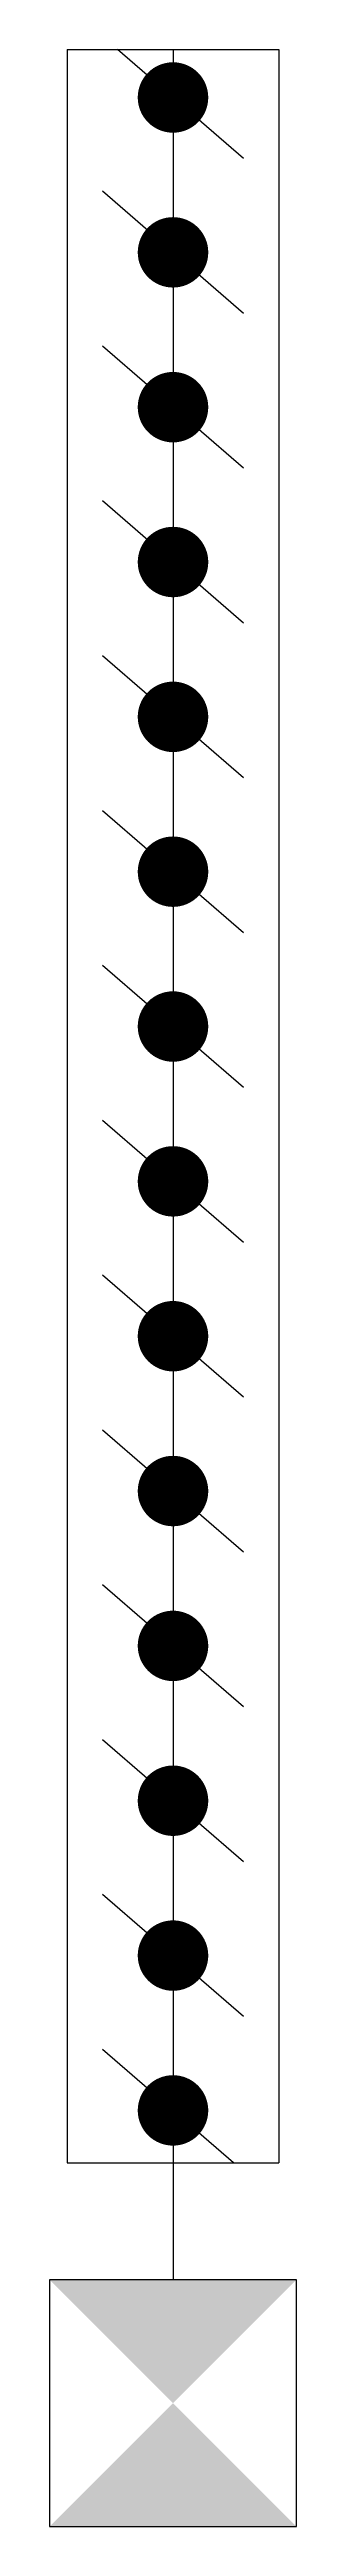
# Model space of a CAD drawing. Extents: x 462150 to 608263, y 35809 to 85242.
# Drawn here: x 516279 to 516366, y 67450 to 68329 of the extents above; entities that cross this region are included whole.
import ezdxf

# ---------------------------------------------------------------- set-up
doc = ezdxf.new("R2010")
doc.units = 0
doc.header["$LTSCALE"] = 500
doc.header["$MEASUREMENT"] = 0
doc.layers.add('AC-DAMPER', color=2, linetype='Continuous')
doc.layers.add('AC.VD.', color=41, linetype='Continuous')
doc.styles.add('ROMAND', font='sanss___.ttf', dxfattribs={"height": 0.3})
doc.styles.add('ROMANS', font='romans.shx', dxfattribs={"width": 0.8, "height": 100})

# ---------------------------------------------------------------- blocks, each defined once
blk = doc.blocks.new('MD-750')
at = {"layer": 'AC-DAMPER'}
for p, q in [((-750, -37.5), (-750, 37.5)), ((-750, 37.5), (0, 37.5)), ((0, -37.5), (0, 37.5)), ((129.09, 43.75), (41.59, 43.75)), ((41.59, 43.75), (41.59, -43.75)), ((129.09, -43.75), (129.09, 43.75)), ((-711.32, 25), (-750, -19.65)), ((-656.37, 25), (-699.68, -25)), ((-601.41, 25), (-644.72, -25)), ((-546.46, 25), (-589.77, -25)), ((-491.5, 25), (-534.81, -25)), ((-436.55, 25), (-479.86, -25)), ((-381.6, 25), (-424.91, -25)), ((-326.64, 25), (-369.95, -25)), ((-271.69, 25), (-315, -25)), ((-216.73, 25), (-260.04, -25)), ((-161.78, 25), (-205.09, -25)), ((-106.82, 25), (-150.13, -25)), ((-51.87, 25), (-95.18, -25)), ((0, 21.44), (-40.23, -25)), ((-750, 0), (41.59, 0)), ((-750, -37.5), (0, -37.5)), ((41.59, -43.75), (129.09, -43.75))]:
    blk.add_line(p, q, dxfattribs=at)
at = {"layer": 'AC-DAMPER', "const_width": 12.5}
for points in [[(-732.98, 6.25, -1), (-732.98, -6.25, -1)], [(-678.02, 6.25, -1), (-678.02, -6.25, -1)], [(-623.07, 6.25, -1), (-623.07, -6.25, -1)], [(-568.11, 6.25, -1), (-568.11, -6.25, -1)], [(-513.16, 6.25, -1), (-513.16, -6.25, -1)], [(-458.21, 6.25, -1), (-458.21, -6.25, -1)], [(-403.25, 6.25, -1), (-403.25, -6.25, -1)], [(-348.3, 6.25, -1), (-348.3, -6.25, -1)], [(-293.34, 6.25, -1), (-293.34, -6.25, -1)], [(-238.39, 6.25, -1), (-238.39, -6.25, -1)], [(-183.43, 6.25, -1), (-183.43, -6.25, -1)], [(-128.48, 6.25, -1), (-128.48, -6.25, -1)], [(-73.52, 6.25, -1), (-73.52, -6.25, -1)], [(-18.57, 6.25, -1), (-18.57, -6.25, -1)]]:
    blk.add_lwpolyline(points, format="xyb", close=True, dxfattribs=at)
at = {"layer": 'AC-DAMPER'}
blk.add_solid([(41.59, -43.75), (41.59, 43.75), (129.09, 43.75), (129.09, -43.75)], dxfattribs=at)
at = {"layer": 'AC-DAMPER', "text_generation_flag": 4, "width": 1}
for style, p in [('ROMANS', (41.59, 43.75)), ('ROMANS', (41.59, 0.48)), ('ROMAND', (41.59, -43.75))]:
    blk.add_text('a', height=0.005, rotation=90, dxfattribs=dict(at, style=style)).set_placement(p)

msp = doc.modelspace()

# ---------------------------------------------------------------- block references
at = {"layer": 'AC.VD.', "rotation": 270}
msp.add_blockref('MD-750', (516322.49, 67579.15), dxfattribs=at)

doc.saveas('drawing.dxf')
